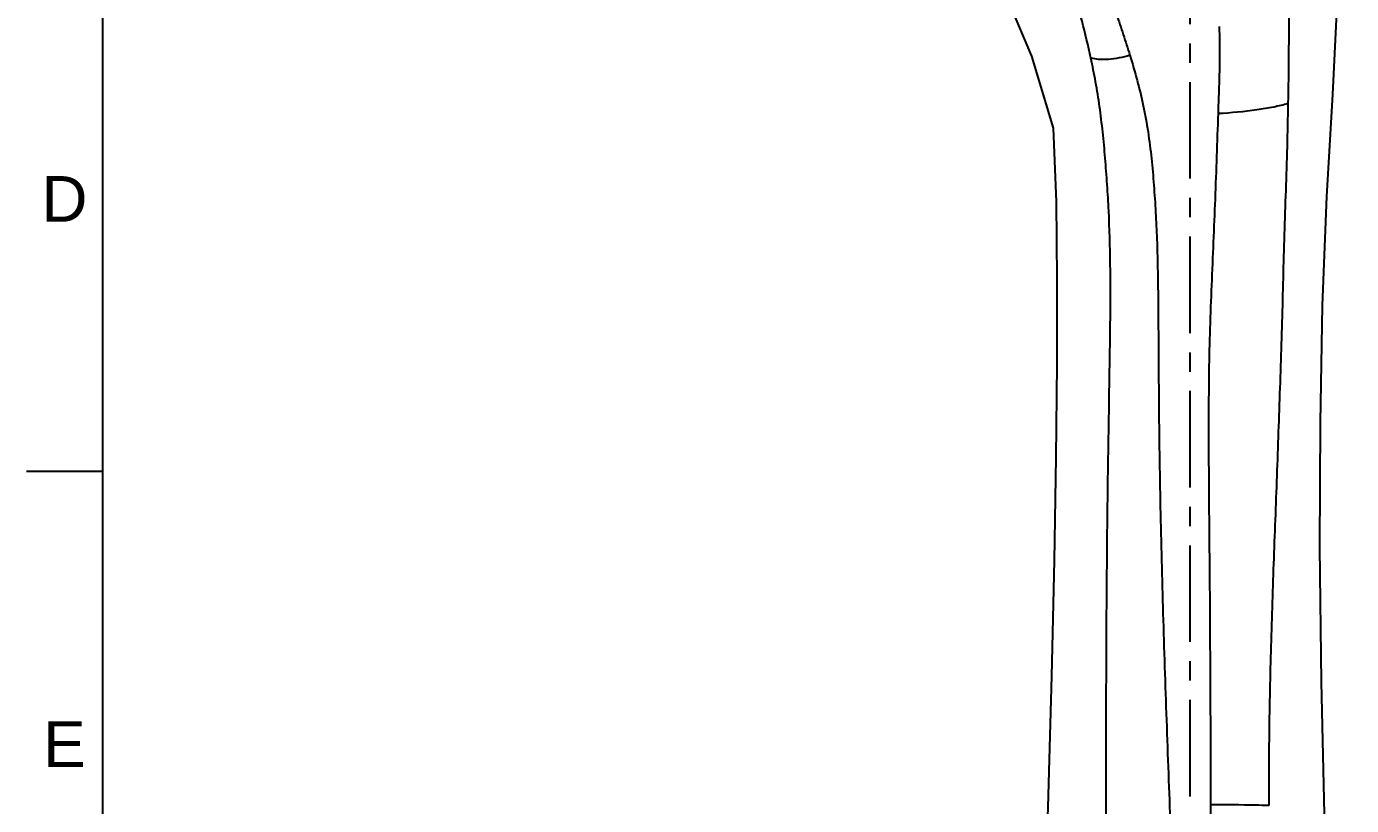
# Model space of a CAD drawing. Header units: millimetres. Extents: x 3631 to 3841, y 294 to 591.
# Drawn here: x 3630.6 to 3717.8, y 420 to 471.3 of the extents above; entities that cross this region are included whole.
import ezdxf

# ---------------------------------------------------------------- set-up
doc = ezdxf.new("R2010")
doc.units = ezdxf.units.MM
doc.header["$LTSCALE"] = 0.1
doc.linetypes.add('CENTERX2', pattern=[101.6, 63.5, -12.7, 12.7, -12.7])
for name, color, linetype in [('CENTER', 1, 'CENTERX2'), ('DIM', 3, 'Continuous'), ('FORM', 7, 'Continuous')]:
    doc.layers.add(name, color=color, linetype=linetype)
doc.styles.get("Standard").update_dxf_attribs({"font": 'arial.ttf'})
doc.dimstyles.new('ISO-25', dxfattribs={"dimtxt": 2.5, "dimasz": 2.5, "dimexe": 1.25, "dimexo": 0.625, "dimtad": 1, "dimlfac": 1.333333, "dimtxsty": 'Standard', "dimcen": 2.5, "dimadec": 0, "dimazin": 0, "dimtfac": 1, "dimtmove": 0, "dimatfit": 3, "dimfxl": 0, "dimarcsym": 0})

# ---------------------------------------------------------------- blocks, each defined once
blk = doc.blocks.new('*D76')
at = {"layer": 'Defpoints', "color": 0}
for p in [(3674.018, 520.889), (3707.156, 490.294), (3701.06, 488.102), (3692.287, 477.853), (3707.156, 369.842)]:
    blk.add_point(p, dxfattribs=at)
at = {"layer": 'DIM', "color": 0, "lineweight": -2}
blk.add_arc((3707.156, 442.825), 45.686, 93.13571, 109.86492, dxfattribs=at)
at = {"layer": 'DIM', "color": 0}
for points in [[(3704.645, 488.859), (3704.668, 488.026), (3707.156, 488.511)], [(3691.784, 485.404), (3691.479, 486.18), (3689.304, 484.879)]]:
    blk.add_solid(points, dxfattribs=at)
at = {"layer": 'DIM', "color": 0, "insert": (3697.668, 489.458), "char_height": 2.5, "attachment_point": 5, "rotation": 11.50031}
blk.add_mtext('23°', dxfattribs=at)

msp = doc.modelspace()

# ---------------------------------------------------------------- linework, layer by layer
at = {"color": 7, "linetype": 'Continuous'}
for points in [[(3717.7805, 383.7876), (3717.0169, 396.4177), (3716.4136, 408.0085), (3716.0206, 418.5208), (3715.7988, 428.1466), (3715.7055, 437.0164), (3715.7305, 445.2463), (3715.879, 452.9351), (3716.1607, 460.1134), (3716.5556, 466.822), (3716.8609, 473.1337), (3716.4887, 479.2401), (3715.0274, 485.2587), (3712.6505, 491.2726), (3709.5892, 497.4546), (3705.9649, 503.9032), (3701.8774, 510.6636), (3697.3504, 517.8175), (3692.3451, 525.4645), (3686.9695, 533.4926)], [(3695.4421, 472.3365), (3696.7187, 469.3322), (3698.1457, 464.6052), (3698.3508, 459.7505), (3698.3986, 454.6645), (3698.3813, 449.0838), (3698.3215, 442.9413), (3698.2112, 436.1565), (3698.0374, 428.5584), (3697.7891, 419.9295), (3697.4422, 409.9441), (3696.9372, 398.0936), (3696.1435, 383.7858)]]:
    msp.add_lwpolyline(points, dxfattribs=at)
for points, knots in [([(3699.4609, 479.5805), (3699.5606, 479.3633), (3699.7471, 478.9338), (3699.9752, 478.2864), (3700.1796, 477.6604), (3700.4168, 477.064), (3700.6776, 476.4814), (3700.935, 475.8894), (3701.1776, 475.281), (3701.4101, 474.6595), (3701.6355, 474.0274), (3701.8567, 473.3864), (3702.0911, 472.7432), (3702.315, 472.0894), (3702.5389, 471.4287), (3702.7693, 470.7631), (3702.9807, 470.0844), (3703.1282, 469.6317), (3703.2014, 469.4041)], [0, 0, 0, 0, 0.0661005, 0.1293785, 0.1897581, 0.2481841, 0.3067736, 0.3662869, 0.426699, 0.4878934, 0.5497842, 0.6123032, 0.6753978, 0.7391086, 0.8034234, 0.8683321, 0.9338788, 1, 1, 1, 1]), ([(3700.6287, 469.2177), (3700.4517, 470.0274), (3700.073, 471.6171), (3699.5227, 473.5668), (3699.0594, 475.0723), (3698.7175, 476.1549), (3698.3823, 477.2262), (3698.1121, 477.9194), (3697.9713, 478.2707)], [0, 0, 0, 0, 0.2633384, 0.5190309, 0.6434864, 0.7637815, 0.8797558, 1, 1, 1, 1]), ([(3713.6415, 472.7837), (3713.653, 471.6737), (3713.6482, 469.4844), (3713.6182, 467.2956), (3713.5994, 466.2167)], [0, 0, 0, 0, 0.5070948, 1, 1, 1, 1]), ([(3709.0181, 465.5603), (3709.0341, 466.0523), (3709.1028, 467.9616), (3709.152, 469.8746), (3709.0953, 471.2922)], [0, 0, 0, 0, 0.2575908, 1, 1, 1, 1]), ([(3701.6746, 413.2692), (3701.6579, 415.6246), (3701.6342, 420.3377), (3701.6415, 427.4091), (3701.674, 434.4816), (3701.7495, 441.5498), (3701.8492, 447.434), (3701.9204, 452.1339), (3701.9256, 455.6495), (3701.844, 458.5721), (3701.7085, 460.8987), (3701.5798, 462.6296), (3701.4185, 464.3373), (3701.2199, 466.0097), (3700.9586, 467.6341), (3700.7393, 468.6947), (3700.6287, 469.2177)], [0, 0, 0, 0, 0.1261147, 0.2523468, 0.3786036, 0.5047863, 0.6308019, 0.6936933, 0.7564511, 0.8190162, 0.8501917, 0.8812287, 0.9119401, 0.942024, 0.9713814, 1, 1, 1, 1]), ([(3703.1962, 469.4025), (3702.9673, 469.3308), (3702.5011, 469.214), (3701.8123, 469.1143), (3701.1837, 469.1096), (3700.7971, 469.1667), (3700.6318, 469.2167)], [0, 0, 0, 0, 0.2766458, 0.5532517, 0.8007733, 1, 1, 1, 1]), ([(3703.196, 469.4022), (3703.5364, 468.3093), (3703.9935, 466.6388), (3704.4094, 464.3584), (3704.6246, 462.6081), (3704.78, 460.8427), (3704.8971, 459.0682), (3704.9804, 457.2885), (3705.0456, 454.9206), (3705.0671, 451.9727), (3705.0828, 448.4481), (3705.1159, 444.9346), (3705.1815, 440.2576), (3705.3175, 434.4153), (3705.5366, 427.4081), (3705.7917, 420.4061), (3705.9769, 415.7405), (3706.0718, 413.4092)], [0, 0, 0, 0, 0.0611249, 0.0923007, 0.1237094, 0.1552583, 0.1869252, 0.2186695, 0.2503925, 0.3134104, 0.3760843, 0.4386042, 0.5010401, 0.6258543, 0.7506606, 0.8754046, 1, 1, 1, 1]), ([(3713.6017, 466.2176), (3713.2923, 466.1294), (3712.6138, 465.9706), (3711.0884, 465.7133), (3709.8663, 465.6052), (3709.0172, 465.5601)], [0, 0, 0, 0, 0.2080835, 0.4501208, 1, 1, 1, 1]), ([(3713.594, 466.2154), (3713.5831, 465.2668), (3713.5428, 463.3617), (3713.4525, 460.4972), (3713.3469, 457.62), (3713.2726, 454.7354), (3713.208, 451.8472), (3713.1204, 448.957), (3713.0121, 446.0661), (3712.918, 443.1739), (3712.8127, 440.2821), (3712.7019, 437.3906), (3712.5965, 434.4992), (3712.5047, 431.6076), (3712.4278, 428.7161), (3712.3473, 424.8611), (3712.3293, 421.9693), (3712.3348, 420.0417)], [0, 0, 0, 0, 0.061617, 0.1237452, 0.1861276, 0.248603, 0.3111455, 0.3737485, 0.4363858, 0.4990303, 0.5616768, 0.6243204, 0.6869563, 0.7495851, 0.8122047, 0.8748131, 1, 1, 1, 1]), ([(3708.5169, 420.0835), (3708.5226, 421.9838), (3708.5221, 424.8346), (3708.4993, 428.636), (3708.4866, 431.4877), (3708.471, 434.3391), (3708.4438, 437.1899), (3708.4175, 440.0399), (3708.3994, 442.8891), (3708.3968, 445.7372), (3708.4097, 448.5842), (3708.477, 451.4291), (3708.5854, 454.2705), (3708.7049, 457.1078), (3708.8308, 459.9375), (3708.9216, 462.7549), (3708.9898, 464.6276), (3709.0217, 465.5604)], [0, 0, 0, 0, 0.1253249, 0.1880145, 0.2507081, 0.3133964, 0.376072, 0.4387296, 0.5013659, 0.5639789, 0.6265657, 0.6891233, 0.7516446, 0.8140957, 0.8764099, 0.9384483, 1, 1, 1, 1]), ([(3708.264, 384.2916), (3708.287, 387.2778), (3708.427, 393.2429), (3708.5043, 402.1922), (3708.5066, 411.137), (3708.5116, 417.1018), (3708.5173, 420.0835)], [0, 0, 0, 0, 0.2502932, 0.5000683, 0.7500892, 1, 1, 1, 1]), ([(3712.3353, 420.0417), (3712.047, 420.0491), (3710.7746, 420.0757), (3709.5018, 420.0841), (3708.5174, 420.0835)], [0, 0, 0, 0, 0.2265742, 1, 1, 1, 1])]:
    msp.add_open_spline(points, degree=3, knots=knots, dxfattribs=at)
at = {"layer": 'CENTER'}
msp.add_line((3707.1555, 369.8425), (3707.1555, 490.2939), dxfattribs=at)
at = {"layer": 'FORM'}
for p, q in [((3635.5929, 585.5136), (3635.5929, 298.5136)), ((3635.5929, 442.0136), (3630.5929, 442.0136))]:
    msp.add_line(p, q, dxfattribs=at)
msp.add_point((3635.5929, 442.0136), dxfattribs=at)

# ---------------------------------------------------------------- texts
at = {"layer": 'FORM', "char_height": 3, "attachment_point": 5}
for s, insert in [('D', (3633.0929, 459.9511)), ('E', (3633.0929, 424.0761))]:
    msp.add_mtext_dynamic_manual_height_columns(s, width=5, gutter_width=12.5, heights=[0], dxfattribs=dict(at, insert=insert))

# ---------------------------------------------------------------- dimensions: what is measured, and where the dimension line sits
at = {"layer": 'DIM'}
dim = msp.add_angular_dim_2l(base=(3701.0605, 488.1023), line1=((3707.1555, 369.8425), (3707.1555, 490.2939)), line2=((3692.2867, 477.8526), (3674.0183, 520.889)), dimstyle='ISO-25', dxfattribs=at)
dim.commit()
dim.dimension.update_dxf_attribs({"geometry": '*D76', "text_midpoint": (3697.6677, 489.4576)})

doc.saveas('drawing.dxf')
